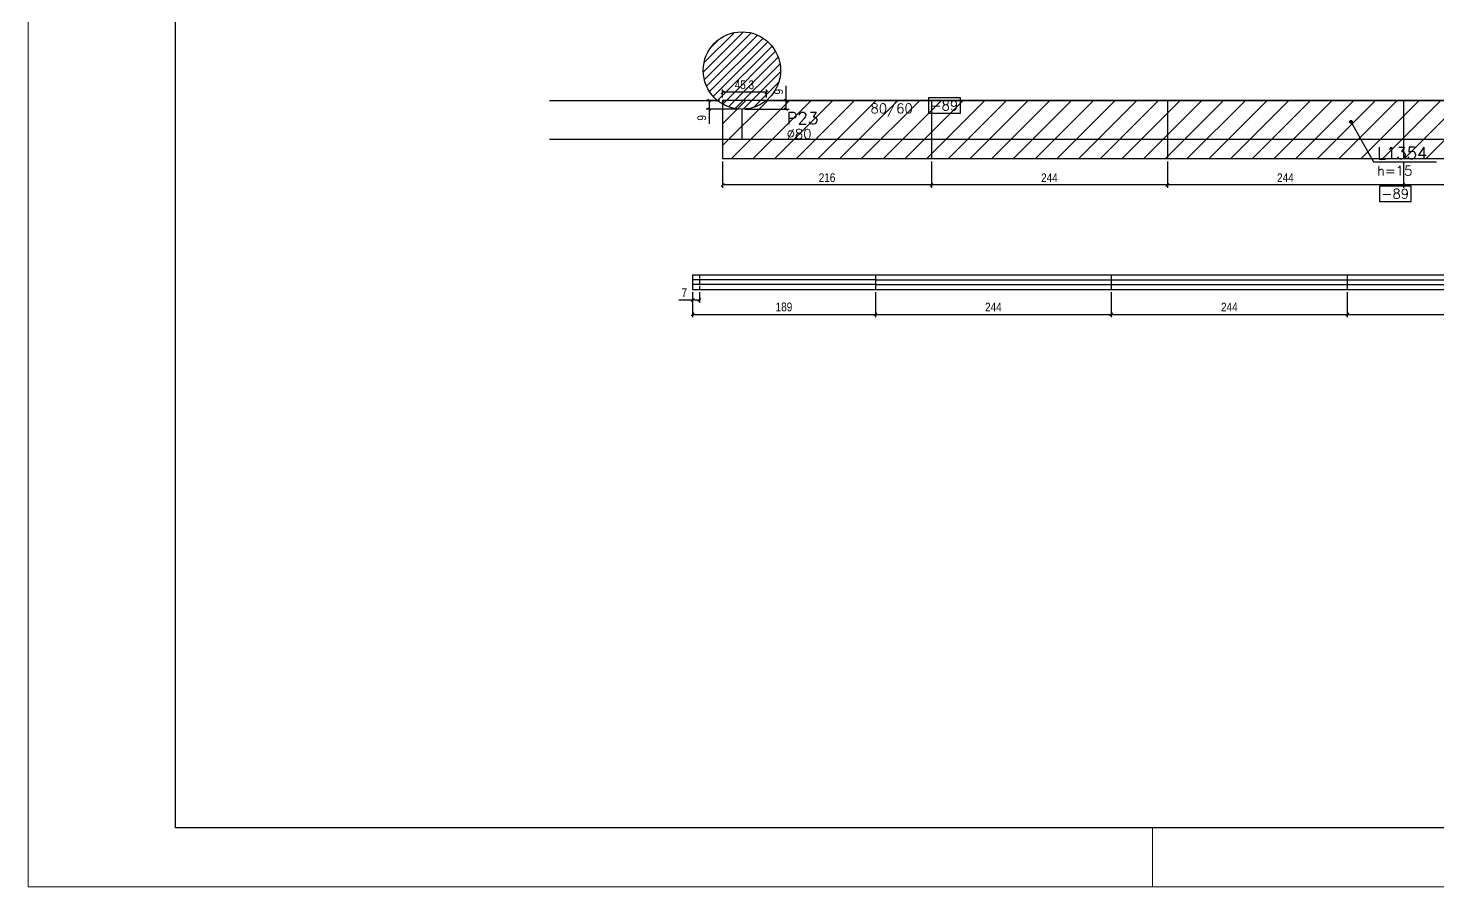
# Model space of a CAD drawing. Extents: x -3557 to 8661, y -614 to 3008.
# Drawn here: x 1860 to 3317, y -614 to 274 of the extents above; entities that cross this region are included whole.
import ezdxf
from ezdxf import colors
from ezdxf.entities.mleader import LeaderData, LeaderLine
from ezdxf.enums import TextEntityAlignment as Align
from ezdxf.math import Vec2, Vec3

# ---------------------------------------------------------------- set-up
doc = ezdxf.new("R2010")
doc.units = 0
doc.linetypes.add('HIDDEN', pattern=[0.375, 0.25, -0.125])
for name, color, linetype in [('COTA', 241, 'Continuous'), ('F-AUX-RED', 1, 'Continuous'), ('F-LAJES', 3, 'Continuous'), ('F-LAJES-DIM', 2, 'Continuous'), ('F-LAJES-NOME', 4, 'Continuous'), ('F-PILARES-DIM', 172, 'Continuous'), ('F-PILARES-HACH', 174, 'Continuous'), ('F-PILARES-NOME', 170, 'Continuous'), ('F-PILARES-S', 170, 'Continuous'), ('F-VIGAS', 3, 'Continuous'), ('F-VIGAS-DIM', 2, 'Continuous'), ('Painéis', 200, 'Continuous'), ('SARR_2.2x7', 40, 'Continuous')]:
    doc.layers.add(name, color=color, linetype=linetype)
doc.layers.add('FOLHA', color=255, linetype='Continuous', lineweight=5)
doc.layers.add('Hachura', color=251, linetype='Continuous', lineweight=9)
doc.styles.add('COTA TECNICA-50', font='techl___.ttf', dxfattribs={"height": 9})
doc.styles.add('MCP', font='romans.shx')
doc.styles.get("Standard").update_dxf_attribs({"font": 'arial.ttf'})
doc.dimstyles.new('COTA PAINEL-50', dxfattribs={"dimtxt": 9, "dimasz": 3, "dimexe": 3, "dimexo": 3, "dimgap": 3, "dimtad": 1, "dimdec": 1, "dimzin": 12, "dimdsep": 46, "dimtxsty": 'COTA TECNICA-50', "dimblk1": 'OBLIQUE', "dimblk2": 'OBLIQUE', "dimsah": 1, "dimcen": 0.9, "dimclrd": 4, "dimclre": 4, "dimclrt": 240, "dimadec": 1, "dimazin": 3, "dimtfac": 1, "dimtdec": 1, "dimtmove": 0, "dimatfit": 3, "dimfxl": 1, "dimtolj": 1, "dimtzin": 12, "dimarcsym": 0})

# ---------------------------------------------------------------- blocks, each defined once
blk = doc.blocks.new('*U526')
at = {"layer": 'F-LAJES-DIM', "color": 1}
blk.add_lwpolyline([(0, 0), (33, 0), (33, 16), (0, 16)], close=True, dxfattribs=at)
at = {"layer": 'F-LAJES-DIM', "style": 'MCP'}
blk.add_attdef('DIM', text='', height=10, dxfattribs=at).set_placement((16.5, 8), align=Align.MIDDLE_CENTER)
blk = doc.blocks.new('*U501')
at = {"layer": 'F-VIGAS-DIM', "color": 1}
blk.add_lwpolyline([(0, 0), (33, 0), (33, 16), (0, 16)], close=True, dxfattribs=at)
at = {"layer": 'F-VIGAS-DIM', "style": 'MCP'}
blk.add_attdef('DIM', text='', height=10, dxfattribs=at).set_placement((16.5, 8), align=Align.MIDDLE_CENTER)
blk = doc.blocks.new('_Dot')
at = {"color": 0, "linetype": 'ByBlock', "lineweight": -2}
blk.add_line((-0.5, 0), (-1, 0), dxfattribs=at)
at = {"color": 0, "linetype": 'ByBlock', "const_width": 0.5}
blk.add_lwpolyline([(-0.25, 0, 1), (0.25, 0, 1)], format="xyb", close=True, dxfattribs=at)
blk = doc.blocks.new('_Oblique')
at = {"color": 0, "linetype": 'ByBlock', "lineweight": -2}
blk.add_line((-0.5, -0.5), (0.5, 0.5), dxfattribs=at)
blk = doc.blocks.new('*D900')
at = {"layer": 'COTA', "color": 4, "lineweight": -2, "transparency": 16777216}
for p, q in [((2546.7, 1.3), (2546.7, -9.7)), ((2553.7, 1.3), (2553.7, -9.7)), ((2546.7, -6.7), (2532.5, -6.7)), ((2553.7, -6.7), (2546.7, -6.7))]:
    blk.add_line(p, q, dxfattribs=at)
at = {"layer": 'Defpoints', "color": 0, "transparency": 16777216}
for p in [(2546.7, 4.3), (2553.7, 4.3), (2546.7, -6.7)]:
    blk.add_point(p, dxfattribs=at)
at = {"layer": 'COTA', "color": 4, "lineweight": -2, "transparency": 16777216, "xscale": 3, "yscale": 3, "zscale": 3, "rotation": 180}
blk.add_blockref('_Oblique', (2546.7, -6.7), dxfattribs=at)
at = {"layer": 'COTA', "color": 4, "lineweight": -2, "transparency": 16777216, "xscale": 3, "yscale": 3, "zscale": 3}
blk.add_blockref('_Oblique', (2553.7, -6.7), dxfattribs=at)
at = {"layer": 'COTA', "color": 240, "transparency": 16777216, "insert": (2538.1, 0.8), "char_height": 9, "attachment_point": 5, "style": 'COTA TECNICA-50'}
blk.add_mtext('\\A1;7', dxfattribs=at)
blk = doc.blocks.new('*D901')
at = {"layer": 'COTA', "color": 4, "lineweight": -2, "transparency": 16777216}
for p, q in [((2546.7, 1.3), (2546.7, -24.5)), ((2735.7, 1.3), (2735.7, -24.5)), ((2546.7, -21.5), (2735.7, -21.5))]:
    blk.add_line(p, q, dxfattribs=at)
at = {"layer": 'Defpoints', "color": 0, "transparency": 16777216}
for p in [(2546.7, 4.3), (2735.7, 4.3), (2735.7, -21.5)]:
    blk.add_point(p, dxfattribs=at)
at = {"layer": 'COTA', "color": 4, "lineweight": -2, "transparency": 16777216, "xscale": 3, "yscale": 3, "zscale": 3, "rotation": 180}
blk.add_blockref('_Oblique', (2546.7, -21.5), dxfattribs=at)
at = {"layer": 'COTA', "color": 4, "lineweight": -2, "transparency": 16777216, "xscale": 3, "yscale": 3, "zscale": 3}
blk.add_blockref('_Oblique', (2735.7, -21.5), dxfattribs=at)
at = {"layer": 'COTA', "color": 240, "transparency": 16777216, "insert": (2641.2, -13.9), "char_height": 9, "attachment_point": 5, "style": 'COTA TECNICA-50'}
blk.add_mtext('\\A1;189', dxfattribs=at)
blk = doc.blocks.new('*D902')
at = {"layer": 'COTA', "color": 4, "lineweight": -2, "transparency": 16777216}
for p, q in [((2735.7, 1.3), (2735.7, -24.5)), ((2979.7, 1.3), (2979.7, -24.5)), ((2735.7, -21.5), (2979.7, -21.5))]:
    blk.add_line(p, q, dxfattribs=at)
at = {"layer": 'Defpoints', "color": 0, "transparency": 16777216}
for p in [(2735.7, 4.3), (2979.7, 4.3), (2979.7, -21.5)]:
    blk.add_point(p, dxfattribs=at)
at = {"layer": 'COTA', "color": 4, "lineweight": -2, "transparency": 16777216, "xscale": 3, "yscale": 3, "zscale": 3, "rotation": 180}
blk.add_blockref('_Oblique', (2735.7, -21.5), dxfattribs=at)
at = {"layer": 'COTA', "color": 4, "lineweight": -2, "transparency": 16777216, "xscale": 3, "yscale": 3, "zscale": 3}
blk.add_blockref('_Oblique', (2979.7, -21.5), dxfattribs=at)
at = {"layer": 'COTA', "color": 240, "transparency": 16777216, "insert": (2857.7, -14), "char_height": 9, "attachment_point": 5, "style": 'COTA TECNICA-50'}
blk.add_mtext('\\A1;244', dxfattribs=at)
blk = doc.blocks.new('*D903')
at = {"layer": 'COTA', "color": 4, "lineweight": -2, "transparency": 16777216}
for p, q in [((2979.7, 1.3), (2979.7, -24.5)), ((3223.7, 1.3), (3223.7, -24.5)), ((2979.7, -21.5), (3223.7, -21.5))]:
    blk.add_line(p, q, dxfattribs=at)
at = {"layer": 'Defpoints', "color": 0, "transparency": 16777216}
for p in [(2979.7, 4.3), (3223.7, 4.3), (3223.7, -21.5)]:
    blk.add_point(p, dxfattribs=at)
at = {"layer": 'COTA', "color": 4, "lineweight": -2, "transparency": 16777216, "xscale": 3, "yscale": 3, "zscale": 3, "rotation": 180}
blk.add_blockref('_Oblique', (2979.7, -21.5), dxfattribs=at)
at = {"layer": 'COTA', "color": 4, "lineweight": -2, "transparency": 16777216, "xscale": 3, "yscale": 3, "zscale": 3}
blk.add_blockref('_Oblique', (3223.7, -21.5), dxfattribs=at)
at = {"layer": 'COTA', "color": 240, "transparency": 16777216, "insert": (3101.7, -14), "char_height": 9, "attachment_point": 5, "style": 'COTA TECNICA-50'}
blk.add_mtext('\\A1;244', dxfattribs=at)
blk = doc.blocks.new('*D904')
at = {"layer": 'COTA', "color": 4, "lineweight": -2, "transparency": 16777216}
for p, q in [((3223.7, 1.3), (3223.7, -24.5)), ((3467.7, 1.3), (3467.7, -24.5)), ((3223.7, -21.5), (3467.7, -21.5))]:
    blk.add_line(p, q, dxfattribs=at)
at = {"layer": 'Defpoints', "color": 0, "transparency": 16777216}
for p in [(3223.7, 4.3), (3467.7, 4.3), (3467.7, -21.5)]:
    blk.add_point(p, dxfattribs=at)
at = {"layer": 'COTA', "color": 4, "lineweight": -2, "transparency": 16777216, "xscale": 3, "yscale": 3, "zscale": 3, "rotation": 180}
blk.add_blockref('_Oblique', (3223.7, -21.5), dxfattribs=at)
at = {"layer": 'COTA', "color": 4, "lineweight": -2, "transparency": 16777216, "xscale": 3, "yscale": 3, "zscale": 3}
blk.add_blockref('_Oblique', (3467.7, -21.5), dxfattribs=at)
at = {"layer": 'COTA', "color": 240, "transparency": 16777216, "insert": (3345.7, -14), "char_height": 9, "attachment_point": 5, "style": 'COTA TECNICA-50'}
blk.add_mtext('\\A1;244', dxfattribs=at)
blk = doc.blocks.new('*D934')
at = {"layer": 'COTA', "color": 4, "lineweight": -2, "transparency": 16777216}
for p, q in [((2577.7, 202.7), (2577.7, 211.2)), ((2623, 208.2), (2577.7, 208.2)), ((2623, 202.7), (2623, 211.2))]:
    blk.add_line(p, q, dxfattribs=at)
at = {"layer": 'Defpoints', "color": 0, "transparency": 16777216}
for p in [(2577.7, 208.2), (2577.7, 199.7), (2623, 199.7)]:
    blk.add_point(p, dxfattribs=at)
at = {"layer": 'COTA', "color": 4, "lineweight": -2, "transparency": 16777216, "xscale": 3, "yscale": 3, "zscale": 3, "rotation": 180}
blk.add_blockref('_Oblique', (2577.7, 208.2), dxfattribs=at)
at = {"layer": 'COTA', "color": 4, "lineweight": -2, "transparency": 16777216, "xscale": 3, "yscale": 3, "zscale": 3}
blk.add_blockref('_Oblique', (2623, 208.2), dxfattribs=at)
at = {"layer": 'COTA', "color": 240, "transparency": 16777216, "insert": (2600.3, 215.9), "char_height": 9, "attachment_point": 5, "style": 'COTA TECNICA-50'}
blk.add_mtext('\\A1;45.3', dxfattribs=at)
blk = doc.blocks.new('*D935')
at = {"layer": 'COTA', "color": 4, "lineweight": -2, "transparency": 16777216}
for p, q in [((2574.7, 199.7), (2560.8, 199.7)), ((2594.7, 190.7), (2560.8, 190.7)), ((2563.8, 199.7), (2563.8, 190.7)), ((2563.8, 190.7), (2563.8, 175.7))]:
    blk.add_line(p, q, dxfattribs=at)
at = {"layer": 'Defpoints', "color": 0, "transparency": 16777216}
for p in [(2563.8, 190.7), (2577.7, 199.7), (2597.7, 190.7)]:
    blk.add_point(p, dxfattribs=at)
at = {"layer": 'COTA', "color": 4, "lineweight": -2, "transparency": 16777216, "xscale": 3, "yscale": 3, "zscale": 3}
for p, rotation in [((2563.8, 199.7), 90), ((2563.8, 190.7), 270)]:
    blk.add_blockref('_Oblique', p, dxfattribs=dict(at, rotation=rotation))
at = {"layer": 'COTA', "color": 240, "transparency": 16777216, "insert": (2556.2, 181.7), "char_height": 9, "attachment_point": 5, "rotation": 90, "style": 'COTA TECNICA-50'}
blk.add_mtext('\\A1;9', dxfattribs=at)
blk = doc.blocks.new('*D936')
at = {"layer": 'COTA', "color": 4, "lineweight": -2, "transparency": 16777216}
for p, q in [((2643.4, 199.7), (2643.4, 214.7)), ((2600.7, 190.7), (2646.4, 190.7)), ((2624.9, 199.7), (2646.4, 199.7)), ((2643.4, 190.7), (2643.4, 199.7))]:
    blk.add_line(p, q, dxfattribs=at)
at = {"layer": 'Defpoints', "color": 0, "transparency": 16777216}
for p in [(2597.7, 190.7), (2621.9, 199.7), (2643.4, 199.7)]:
    blk.add_point(p, dxfattribs=at)
at = {"layer": 'COTA', "color": 4, "lineweight": -2, "transparency": 16777216, "xscale": 3, "yscale": 3, "zscale": 3}
for p, rotation in [((2643.4, 199.7), 90), ((2643.4, 190.7), 270)]:
    blk.add_blockref('_Oblique', p, dxfattribs=dict(at, rotation=rotation))
at = {"layer": 'COTA', "color": 240, "transparency": 16777216, "insert": (2635.8, 208.7), "char_height": 9, "attachment_point": 5, "rotation": 90, "style": 'COTA TECNICA-50'}
blk.add_mtext('\\A1;9', dxfattribs=at)
blk = doc.blocks.new('*D955')
at = {"layer": 'COTA', "color": 4, "lineweight": -2, "transparency": 16777216}
for p, q in [((3281.7, 136.7), (3281.7, 109.3)), ((3525.7, 136.7), (3525.7, 109.3)), ((3525.7, 112.3), (3281.7, 112.3))]:
    blk.add_line(p, q, dxfattribs=at)
at = {"layer": 'Defpoints', "color": 0, "transparency": 16777216}
for p in [(3281.7, 139.7), (3525.7, 139.7), (3281.7, 112.3)]:
    blk.add_point(p, dxfattribs=at)
at = {"layer": 'COTA', "color": 4, "lineweight": -2, "transparency": 16777216, "xscale": 3, "yscale": 3, "zscale": 3, "rotation": 180}
blk.add_blockref('_Oblique', (3281.7, 112.3), dxfattribs=at)
at = {"layer": 'COTA', "color": 4, "lineweight": -2, "transparency": 16777216, "xscale": 3, "yscale": 3, "zscale": 3}
blk.add_blockref('_Oblique', (3525.7, 112.3), dxfattribs=at)
at = {"layer": 'COTA', "color": 240, "transparency": 16777216, "insert": (3403.7, 119.8), "char_height": 9, "attachment_point": 5, "style": 'COTA TECNICA-50'}
blk.add_mtext('\\A1;244', dxfattribs=at)
blk = doc.blocks.new('*D956')
at = {"layer": 'COTA', "color": 4, "lineweight": -2, "transparency": 16777216}
for p, q in [((3037.7, 136.7), (3037.7, 109.3)), ((3281.7, 136.7), (3281.7, 109.3)), ((3281.7, 112.3), (3037.7, 112.3))]:
    blk.add_line(p, q, dxfattribs=at)
at = {"layer": 'Defpoints', "color": 0, "transparency": 16777216}
for p in [(3037.7, 139.7), (3281.7, 139.7), (3037.7, 112.3)]:
    blk.add_point(p, dxfattribs=at)
at = {"layer": 'COTA', "color": 4, "lineweight": -2, "transparency": 16777216, "xscale": 3, "yscale": 3, "zscale": 3, "rotation": 180}
blk.add_blockref('_Oblique', (3037.7, 112.3), dxfattribs=at)
at = {"layer": 'COTA', "color": 4, "lineweight": -2, "transparency": 16777216, "xscale": 3, "yscale": 3, "zscale": 3}
blk.add_blockref('_Oblique', (3281.7, 112.3), dxfattribs=at)
at = {"layer": 'COTA', "color": 240, "transparency": 16777216, "insert": (3159.7, 119.8), "char_height": 9, "attachment_point": 5, "style": 'COTA TECNICA-50'}
blk.add_mtext('\\A1;244', dxfattribs=at)
blk = doc.blocks.new('*D957')
at = {"layer": 'COTA', "color": 4, "lineweight": -2, "transparency": 16777216}
for p, q in [((2793.7, 136.7), (2793.7, 109.3)), ((3037.7, 136.7), (3037.7, 109.3)), ((3037.7, 112.3), (2793.7, 112.3))]:
    blk.add_line(p, q, dxfattribs=at)
at = {"layer": 'Defpoints', "color": 0, "transparency": 16777216}
for p in [(2793.7, 139.7), (3037.7, 139.7), (2793.7, 112.3)]:
    blk.add_point(p, dxfattribs=at)
at = {"layer": 'COTA', "color": 4, "lineweight": -2, "transparency": 16777216, "xscale": 3, "yscale": 3, "zscale": 3, "rotation": 180}
blk.add_blockref('_Oblique', (2793.7, 112.3), dxfattribs=at)
at = {"layer": 'COTA', "color": 4, "lineweight": -2, "transparency": 16777216, "xscale": 3, "yscale": 3, "zscale": 3}
blk.add_blockref('_Oblique', (3037.7, 112.3), dxfattribs=at)
at = {"layer": 'COTA', "color": 240, "transparency": 16777216, "insert": (2915.7, 119.8), "char_height": 9, "attachment_point": 5, "style": 'COTA TECNICA-50'}
blk.add_mtext('\\A1;244', dxfattribs=at)
blk = doc.blocks.new('*D958')
at = {"layer": 'COTA', "color": 4, "lineweight": -2, "transparency": 16777216}
for p, q in [((2577.7, 136.7), (2577.7, 109.3)), ((2793.7, 136.7), (2793.7, 109.3)), ((2793.7, 112.3), (2577.7, 112.3))]:
    blk.add_line(p, q, dxfattribs=at)
at = {"layer": 'Defpoints', "color": 0, "transparency": 16777216}
for p in [(2577.7, 139.7), (2793.7, 139.7), (2577.7, 112.3)]:
    blk.add_point(p, dxfattribs=at)
at = {"layer": 'COTA', "color": 4, "lineweight": -2, "transparency": 16777216, "xscale": 3, "yscale": 3, "zscale": 3, "rotation": 180}
blk.add_blockref('_Oblique', (2577.7, 112.3), dxfattribs=at)
at = {"layer": 'COTA', "color": 4, "lineweight": -2, "transparency": 16777216, "xscale": 3, "yscale": 3, "zscale": 3}
blk.add_blockref('_Oblique', (2793.7, 112.3), dxfattribs=at)
at = {"layer": 'COTA', "color": 240, "transparency": 16777216, "insert": (2685.7, 119.8), "char_height": 9, "attachment_point": 5, "style": 'COTA TECNICA-50'}
blk.add_mtext('\\A1;216', dxfattribs=at)

msp = doc.modelspace()

# ---------------------------------------------------------------- hatches: boundary and pattern name
at = {"layer": 'F-PILARES-HACH', "linetype": 'Continuous'}
h = msp.add_hatch(dxfattribs=at)
h.set_pattern_fill('ANSI31', color=256, scale=50, style=0)
h.set_pattern_definition([(45, (3857.195, 715.201), (-4.419417, 4.419417), [])])
edge = h.paths.add_edge_path()
edge.add_arc((6092.2, 230.7), 40, 0, 360)
edge = h.paths.add_edge_path()
edge.add_arc((5361.7, 230.7), 40, 0, 360)
edge = h.paths.add_edge_path()
edge.add_arc((4462.7, 230.7), 40, 0, 360)
edge = h.paths.add_edge_path()
edge.add_arc((3647.7, 230.7), 40, 0, 360)
edge = h.paths.add_edge_path()
edge.add_arc((2597.7, 230.7), 40, 0, 360)
at = {"layer": 'Hachura', "linetype": 'ByBlock'}
h = msp.add_hatch(dxfattribs=at)
h.set_pattern_fill('ANSI31', color=256, scale=5)
h.paths.add_polyline_path([(2744.7, 199.7), (2577.7, 199.7), (2577.7, 139.7), (2744.7, 139.7)])
h.paths.add_polyline_path([(2988.7, 199.7), (2744.7, 199.7), (2744.7, 139.7), (2988.7, 139.7)])
h.paths.add_polyline_path([(3232.7, 199.7), (2988.7, 199.7), (2988.7, 139.7), (3232.7, 139.7)])
h.paths.add_polyline_path([(3476.7, 199.7), (3232.7, 199.7), (3232.7, 139.7), (3476.7, 139.7)])
h.paths.add_polyline_path([(3720.7, 199.7), (3476.7, 199.7), (3476.7, 139.7), (3720.7, 139.7)])
h.paths.add_polyline_path([(3964.7, 199.7), (3720.7, 199.7), (3720.7, 139.7), (3964.7, 139.7)])
h.paths.add_polyline_path([(4208.7, 199.7), (3964.7, 199.7), (3964.7, 139.7), (4208.7, 139.7)])
h.paths.add_polyline_path([(4452.7, 199.7), (4208.7, 199.7), (4208.7, 139.7), (4452.7, 139.7)])
h.paths.add_polyline_path([(4696.7, 199.7), (4452.7, 199.7), (4452.7, 139.7), (4696.7, 139.7)])
h.paths.add_polyline_path([(4940.7, 199.7), (4696.7, 199.7), (4696.7, 139.7), (4940.7, 139.7)])
h.paths.add_polyline_path([(5184.7, 199.7), (4940.7, 199.7), (4940.7, 139.7), (5184.7, 139.7)])
h.paths.add_polyline_path([(5428.7, 199.7), (5184.7, 199.7), (5184.7, 139.7), (5428.7, 139.7)])
h.paths.add_polyline_path([(5672.7, 199.7), (5428.7, 199.7), (5428.7, 139.7), (5672.7, 139.7)])
h.paths.add_polyline_path([(5916.7, 199.7), (5672.7, 199.7), (5672.7, 139.7), (5916.7, 139.7)])
h.paths.add_polyline_path([(6160.7, 199.7), (5916.7, 199.7), (5916.7, 139.7), (6160.7, 139.7)])
h.paths.add_polyline_path([(6404.7, 199.7), (6160.7, 199.7), (6160.7, 139.7), (6404.7, 139.7)])
h.paths.add_polyline_path([(6648.7, 199.7), (6404.7, 199.7), (6404.7, 139.7), (6648.7, 139.7)])
h.paths.add_polyline_path([(6892.7, 199.7), (6648.7, 199.7), (6648.7, 139.7), (6892.7, 139.7)])
h.paths.add_polyline_path([(7136.7, 199.7), (6892.7, 199.7), (6892.7, 139.7), (7136.7, 139.7)])

# ---------------------------------------------------------------- linework, layer by layer
at = {"color": 30}
for p, q in [((2012.11, -552.63), (2012.11, 2946.69)), ((8600.49, -552.63), (2012.11, -552.63))]:
    msp.add_line(p, q, dxfattribs=at)
at = {"layer": 'F-LAJES', "linetype": 'Continuous'}
for p, q in [((2597.7, 190.7), (2597.7, 159.7)), ((2398.88, 159.7), (7116.7, 159.7))]:
    msp.add_line(p, q, dxfattribs=at)
at = {"layer": 'F-PILARES-S', "linetype": 'Continuous'}
msp.add_circle((2597.7, 230.7), 40, dxfattribs=at)
at = {"layer": 'F-VIGAS'}
for points in [[(2398.88, 199.7), (2573.48, 199.7)], [(2621.91, 199.7), (3073.7, 199.7)], [(3073.7, 199.7), (3623.48, 199.7)]]:
    msp.add_lwpolyline(points, dxfattribs=at)
at = {"layer": 'FOLHA', "lineweight": 5}
msp.add_line((1859.7, -613.6), (1859.7, 3007.66), dxfattribs=at)
at = {"layer": 'FOLHA'}
for p, q in [((3022.3, -552.63), (3022.3, -613.6)), ((8661.45, -613.6), (1859.7, -613.6))]:
    msp.add_line(p, q, dxfattribs=at)
at = {"layer": 'Painéis'}
for p, q in [((2793.7, 199.7), (2793.7, 139.7)), ((3037.7, 199.7), (3037.7, 139.7)), ((3281.7, 199.7), (3281.7, 139.7)), ((2546.7, 19.31), (7127.7, 19.31)), ((2546.7, 19.31), (2546.7, 4.31)), ((2735.7, 19.31), (2735.7, 4.31)), ((2979.7, 19.31), (2979.7, 4.31)), ((3223.7, 19.31), (3223.7, 4.31)), ((2546.7, 4.31), (7127.7, 4.31))]:
    msp.add_line(p, q, dxfattribs=at)
msp.add_lwpolyline([(2577.7, 139.7), (7136.7, 139.7), (7136.7, 199.7), (2577.7, 199.7)], close=True, dxfattribs=at)
at = {"layer": 'SARR_2.2x7', "linetype": 'HIDDEN', "ltscale": 15}
msp.add_line((2553.7, 19.31), (2553.7, 4.31), dxfattribs=at)
at = {"layer": 'SARR_2.2x7'}
for p, q in [((2735.7, 14.31), (2546.7, 14.31)), ((2735.7, 9.31), (2546.7, 9.31)), ((2735.7, 14.31), (2979.7, 14.31)), ((2735.7, 9.31), (2979.7, 9.31)), ((2979.7, 14.31), (3223.7, 14.31)), ((2979.7, 9.31), (3223.7, 9.31)), ((3223.7, 14.31), (3467.7, 14.31)), ((3223.7, 9.31), (3467.7, 9.31))]:
    msp.add_line(p, q, dxfattribs=at)

# ---------------------------------------------------------------- block references
at = {"layer": 'F-LAJES-DIM', "linetype": 'Continuous'}
msp.add_blockref('*U526', (3256.88, 95.16), dxfattribs=at).add_auto_attribs({'DIM': '-89'})
at = {"layer": 'F-VIGAS-DIM', "linetype": 'Continuous'}
msp.add_blockref('*U501', (2790.7, 186.49), dxfattribs=at).add_auto_attribs({'DIM': '-89'})

# ---------------------------------------------------------------- texts
at = {"layer": 'F-LAJES-DIM', "linetype": 'Continuous', "style": 'MCP'}
msp.add_text('h=15', height=10, dxfattribs=at).set_placement((3254.53, 122.04))
at = {"layer": 'F-LAJES-NOME', "linetype": 'Continuous', "style": 'MCP'}
msp.add_text('L1354', height=12.5, dxfattribs=at).set_placement((3254.53, 139.04))
at = {"layer": 'F-PILARES-DIM', "linetype": 'Continuous', "style": 'MCP'}
msp.add_text('%%c80', height=10, dxfattribs=at).set_placement((2643.95, 160.08))
at = {"layer": 'F-PILARES-NOME', "linetype": 'Continuous', "style": 'MCP'}
msp.add_text('P23', height=12.5, dxfattribs=at).set_placement((2643.95, 175.08))
at = {"layer": 'F-VIGAS-DIM', "linetype": 'Continuous', "style": 'MCP'}
msp.add_text('80/60', height=10, dxfattribs=at).set_placement((2730.7, 186.49))

# ---------------------------------------------------------------- dimensions: what is measured, and where the dimension line sits
at = {"layer": 'COTA'}
for base, p1, p2, picture, middle in [((2577.7, 208.2), (2622.97, 199.7), (2577.7, 199.7), '*D934', (2600.33, 215.9)), ((2546.7, -6.74), (2553.7, 4.31), (2546.7, 4.31), '*D900', (2538.12, 0.83)), ((2735.7, -21.53), (2546.7, 4.31), (2735.7, 4.31), '*D901', (2641.2, -13.93))]:
    dim = msp.add_linear_dim(base=base, p1=p1, p2=p2, dimstyle='COTA PAINEL-50', dxfattribs=at)
    dim.commit()
    dim.dimension.update_dxf_attribs({"geometry": picture, "text_midpoint": middle})
for base, p1, p2, picture, middle in [((2643.42, 199.7), (2597.7, 190.7), (2621.91, 199.7), '*D936', (2635.84, 208.7)), ((2563.77, 190.7), (2577.7, 199.7), (2597.7, 190.7), '*D935', (2556.19, 181.7))]:
    dim = msp.add_linear_dim(base=base, p1=p1, p2=p2, angle=90, dimstyle='COTA PAINEL-50', dxfattribs=at)
    dim.commit()
    dim.dimension.update_dxf_attribs({"geometry": picture, "text_midpoint": middle})
for base, p1, p2, picture, middle in [((2577.7, 112.25), (2793.7, 139.7), (2577.7, 139.7), '*D958', (2685.7, 119.85)), ((2793.7, 112.25), (3037.7, 139.7), (2793.7, 139.7), '*D957', (2915.7, 119.82)), ((3037.7, 112.25), (3281.7, 139.7), (3037.7, 139.7), '*D956', (3159.7, 119.82)), ((3281.7, 112.25), (3525.7, 139.7), (3281.7, 139.7), '*D955', (3403.7, 119.82)), ((2979.7, -21.53), (2735.7, 4.31), (2979.7, 4.31), '*D902', (2857.7, -13.96)), ((3223.7, -21.53), (2979.7, 4.31), (3223.7, 4.31), '*D903', (3101.7, -13.96)), ((3467.7, -21.53), (3223.7, 4.31), (3467.7, 4.31), '*D904', (3345.7, -13.96))]:
    dim = msp.add_linear_dim(base=base, p1=p1, p2=p2, dimstyle='COTA PAINEL-50', override={"dimtmove": 1}, dxfattribs=at)
    dim.commit()
    dim.dimension.update_dxf_attribs({"geometry": picture, "text_midpoint": middle})

# ---------------------------------------------------------------- leaders
at = {"layer": 'F-AUX-RED', "linetype": 'Continuous'}
ml = msp.add_multileader_mtext('Standard', dxfattribs=at)
ml.set_content('', color=256)
ml.set_leader_properties()
ml.set_arrow_properties(name='DOT')
ml.build(insert=Vec2(0, 0))
ml.multileader.update_dxf_attribs({"text_right_attachment_type": 6, "text_top_attachment_type": 0, "text_bottom_attachment_type": 0, "dogleg_length": 0.36})
ctx = ml.context
ctx.base_point, ctx.char_height, ctx.landing_gap_size, ctx.plane_origin = Vec3(3315.8, 136.21), 0.18, 0.09, Vec3(3227.47, 177.63)
ctx.right_attachment = 6
notes = []
notes.append((ctx, [(0, (1, 1, 0), (3250.89, 136.21), (1, 0), 64.9, [(0, [(3227.47, 177.63)], 256, [])])]))
ctx.mtext.insert, ctx.mtext.flow_direction = Vec3(3315.89, 136.3), 5
for ctx, leaders in notes:
    for number, flags, end, landing, length, lines in leaders:
        leader = LeaderData()
        leader.index, (leader.has_last_leader_line, leader.has_dogleg_vector, leader.attachment_direction) = number, flags
        leader.last_leader_point, leader.dogleg_vector, leader.dogleg_length = Vec3(end), Vec3(landing), length
        for number, points, colour, breaks in lines:
            line = LeaderLine()
            line.index, line.vertices, line.color, line.breaks = number, Vec3.list(points), colors.encode_raw_color(colour), breaks
            leader.lines.append(line)
        ctx.leaders.append(leader)

doc.saveas('drawing.dxf')
